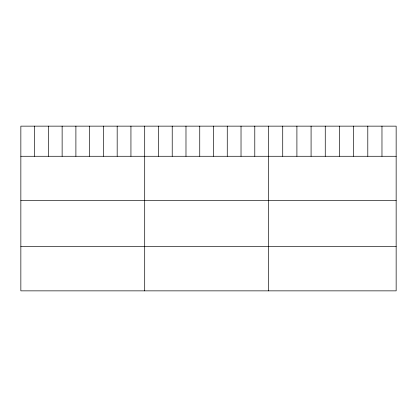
<?xml version="1.0" encoding="UTF-8"?>
<svg xmlns="http://www.w3.org/2000/svg" width="417" height="417" viewBox="0 0 417 417"><rect width="100%" height="100%" fill="white"/><g stroke="black" fill="none" stroke-linecap="round" stroke-linejoin="round"><path stroke-width="0.63" d="M396.15 156.276L396.15 290.858L20.85 290.858L20.85 126.142L396.15 126.142L396.15 156.276L20.85 156.276M20.85 200.686L396.15 200.686M20.85 246.447L396.15 246.447M381.972 126.142L381.972 156.276M367.794 126.142L367.794 156.276M353.616 126.142L353.616 156.276M339.438 126.142L339.438 156.276M325.26 126.142L325.26 156.276M311.082 126.142L311.082 156.276M296.904 126.142L296.904 156.276M282.726 126.142L282.726 156.276M268.548 126.142L268.548 290.858M254.787 126.142L254.787 156.276M241.026 126.142L241.026 156.276M227.265 126.142L227.265 156.276M213.504 126.142L213.504 156.276M199.743 126.142L199.743 156.276M185.982 126.142L185.982 156.276M172.221 126.142L172.221 156.276M158.46 126.142L158.46 156.276M144.699 126.142L144.699 290.858M130.938 126.142L130.938 156.276M117.177 126.142L117.177 156.276M103.416 126.142L103.416 156.276M89.655 126.142L89.655 156.276M75.894 126.142L75.894 156.276M62.133 126.142L62.133 156.276M48.372 126.142L48.372 156.276M34.611 126.142L34.611 156.276"/></g></svg>
